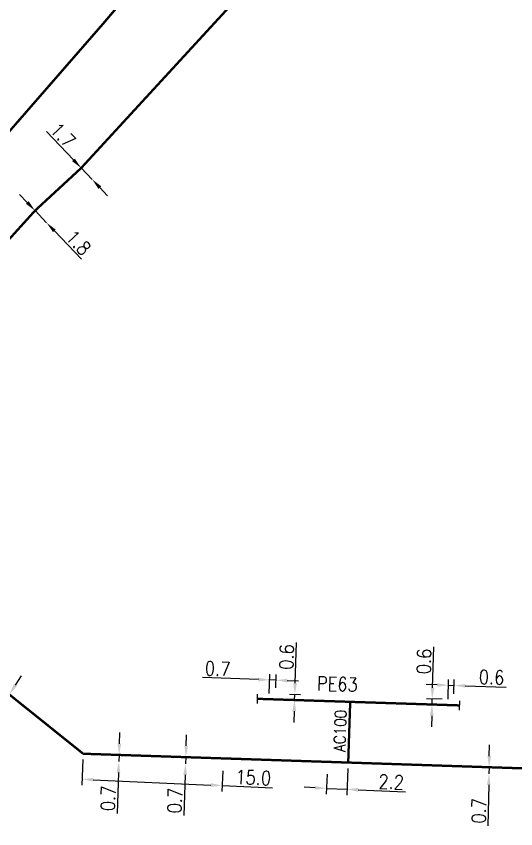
# Model space of a CAD drawing. Header units: millimetres. Extents: x 107995 to 109002, y 120994 to 122000.
# Drawn here: x 108192.3 to 108245.8, y 120999.9 to 121086.9 of the extents above; entities that cross this region are included whole.
import ezdxf
from ezdxf.enums import TextEntityAlignment as Align

# ---------------------------------------------------------------- set-up
doc = ezdxf.new("R2010")
doc.units = ezdxf.units.MM
doc.header["$PDMODE"] = 34
doc.linetypes.add('L_25_AP', pattern=[2000, 1000, 1000])
doc.linetypes.add('L_25_PE', pattern=[2000, 1000, 1000])
doc.layers.get('0').update_dxf_attribs({"linetype": 'CONTINUOUS'})
doc.layers.get('DEFPOINTS').update_dxf_attribs({"linetype": 'CONTINUOUS'})
doc.layers.add('L_150', color=1, linetype='CONTINUOUS')
doc.layers.add('L_340', color=7, linetype='CONTINUOUS')
doc.styles.add('G_ROMANS', font='ROMANS.SHX', dxfattribs={"width": 0.75})
doc.styles.get("Standard").update_dxf_attribs({"font": 'romans.shx', "width": 0.85})
doc.dimstyles.get("Standard").update_dxf_attribs({"dimtxt": 1.5, "dimasz": 1.2, "dimexe": 0.625, "dimexo": 0.625, "dimgap": 0.25, "dimtad": 1, "dimdec": 1, "dimzin": 0, "dimdsep": 46, "dimtxsty": 'Standard', "dimcen": -0.5, "dimadec": 0, "dimazin": 0, "dimtfac": 1, "dimtdec": 1, "dimtmove": 0, "dimatfit": 3, "dimfxl": 0, "dimtolj": 1, "dimtzin": 0, "dimarcsym": 0})

# ---------------------------------------------------------------- blocks, each defined once
blk = doc.blocks.new('*D340')
at = {"layer": 'DEFPOINTS', "color": 0, "linetype": 'Continuous', "transparency": 16777216}
for p in [(108242.903, 121006.465), (108242.89, 121005.765), (108242.89, 121005.765)]:
    blk.add_point(p, dxfattribs=at)
at = {"layer": 'L_150', "color": 0, "linetype": 'Continuous', "lineweight": -2, "transparency": 16777216}
for p, q in [((108242.926, 121007.664), (108242.949, 121008.864)), ((108242.903, 121006.465), (108242.89, 121005.765)), ((108242.867, 121004.565), (108242.784, 121000.194))]:
    blk.add_line(p, q, dxfattribs=at)
at = {"layer": 'L_150', "color": 0, "linetype": 'Continuous', "transparency": 16777216}
for points in [[(108242.726, 121007.668), (108243.126, 121007.661), (108242.903, 121006.465)], [(108242.667, 121004.569), (108243.067, 121004.561), (108242.89, 121005.765)]]:
    blk.add_solid(points, dxfattribs=at)
at = {"layer": 'L_150', "color": 0, "linetype": 'Continuous', "transparency": 16777216, "insert": (108241.815, 121001.799), "char_height": 1.5, "attachment_point": 5, "rotation": 88.91098}
blk.add_mtext('\\A1;0.7', dxfattribs=at)
blk = doc.blocks.new('*D341')
at = {"layer": 'DEFPOINTS', "color": 0, "linetype": 'Continuous', "transparency": 16777216}
for p in [(108227.827, 121006.966), (108225.596, 121006.339), (108225.499, 121004.204)]:
    blk.add_point(p, dxfattribs=at)
at = {"layer": 'L_150', "color": 0, "linetype": 'Continuous', "lineweight": -2, "transparency": 16777216}
for p, q in [((108227.798, 121006.342), (108227.669, 121003.48)), ((108225.568, 121005.715), (108225.471, 121003.58)), ((108224.301, 121004.258), (108223.102, 121004.312)), ((108225.499, 121004.204), (108227.697, 121004.104)), ((108228.896, 121004.05), (108233.969, 121003.821))]:
    blk.add_line(p, q, dxfattribs=at)
at = {"layer": 'L_150', "color": 0, "linetype": 'Continuous', "transparency": 16777216}
for points in [[(108224.31, 121004.458), (108224.292, 121004.058), (108225.499, 121004.204)], [(108228.905, 121004.25), (108228.887, 121003.85), (108227.697, 121004.104)]]:
    blk.add_solid(points, dxfattribs=at)
at = {"layer": 'L_150', "color": 0, "linetype": 'Continuous', "transparency": 16777216, "insert": (108232.43, 121004.891), "char_height": 1.5, "attachment_point": 5, "rotation": 357.40952}
blk.add_mtext('\\A1;2.2', dxfattribs=at)
blk = doc.blocks.new('*D342')
at = {"layer": 'DEFPOINTS', "color": 0, "linetype": 'Continuous', "transparency": 16777216}
for p in [(108239.156, 121015.224), (108238.493, 121013.129), (108239.111, 121013.716)]:
    blk.add_point(p, dxfattribs=at)
at = {"layer": 'L_340', "color": 0, "linetype": 'Continuous', "lineweight": -2, "transparency": 16777216}
for p, q in [((108238.512, 121013.754), (108238.574, 121015.866)), ((108239.129, 121014.341), (108239.174, 121015.848)), ((108237.356, 121015.277), (108236.157, 121015.312)), ((108238.556, 121015.241), (108239.156, 121015.224)), ((108240.355, 121015.188), (108244.725, 121015.059))]:
    blk.add_line(p, q, dxfattribs=at)
at = {"layer": 'L_340', "color": 0, "linetype": 'Continuous', "transparency": 16777216}
for points in [[(108237.362, 121015.477), (108237.35, 121015.077), (108238.556, 121015.241)], [(108240.361, 121015.388), (108240.349, 121014.988), (108239.156, 121015.224)]]:
    blk.add_solid(points, dxfattribs=at)
at = {"layer": 'L_340', "color": 0, "linetype": 'Continuous', "transparency": 16777216, "insert": (108243.169, 121016.105), "char_height": 1.5, "attachment_point": 5, "rotation": 358.30407}
blk.add_mtext('\\A1;0.6', dxfattribs=at)
blk = doc.blocks.new('*D343')
at = {"layer": 'DEFPOINTS', "color": 0, "linetype": 'Continuous', "transparency": 16777216}
for p in [(108236.798, 121013.184), (108236.816, 121013.784), (108238.511, 121013.734)]:
    blk.add_point(p, dxfattribs=at)
at = {"layer": 'L_150', "color": 0, "linetype": 'Continuous', "lineweight": -2, "transparency": 16777216}
for p, q in [((108236.852, 121014.983), (108236.981, 121019.353)), ((108237.886, 121013.752), (108236.191, 121013.802)), ((108236.798, 121013.184), (108236.816, 121013.784)), ((108236.763, 121011.985), (108236.727, 121010.785))]:
    blk.add_line(p, q, dxfattribs=at)
at = {"layer": 'L_150', "color": 0, "linetype": 'Continuous', "transparency": 16777216}
for points in [[(108236.652, 121014.989), (108237.051, 121014.978), (108236.816, 121013.784)], [(108236.563, 121011.991), (108236.963, 121011.979), (108236.798, 121013.184)]]:
    blk.add_solid(points, dxfattribs=at)
at = {"layer": 'L_150', "color": 0, "linetype": 'Continuous', "transparency": 16777216, "insert": (108235.934, 121017.798), "char_height": 1.5, "attachment_point": 5, "rotation": 88.30407}
blk.add_mtext('\\A1;0.6', dxfattribs=at)
blk = doc.blocks.new('*D344')
at = {"layer": 'DEFPOINTS', "color": 0, "linetype": 'Continuous', "transparency": 16777216}
for p in [(108220.906, 121014.303), (108222.109, 121014.263), (108220.886, 121013.703)]:
    blk.add_point(p, dxfattribs=at)
at = {"layer": 'L_150', "color": 0, "linetype": 'Continuous', "lineweight": -2, "transparency": 16777216}
for p, q in [((108222.148, 121015.463), (108222.292, 121019.832)), ((108221.531, 121014.282), (108222.733, 121014.243)), ((108222.089, 121013.664), (108222.109, 121014.263)), ((108221.511, 121013.683), (108222.714, 121013.643)), ((108222.05, 121012.464), (108222.01, 121011.265))]:
    blk.add_line(p, q, dxfattribs=at)
at = {"layer": 'L_150', "color": 0, "linetype": 'Continuous', "transparency": 16777216}
for points in [[(108221.948, 121015.469), (108222.348, 121015.456), (108222.109, 121014.263)], [(108221.85, 121012.471), (108222.249, 121012.458), (108222.089, 121013.664)]]:
    blk.add_solid(points, dxfattribs=at)
at = {"layer": 'L_150', "color": 0, "linetype": 'Continuous', "transparency": 16777216, "insert": (108221.24, 121018.28), "char_height": 1.5, "attachment_point": 5, "rotation": 88.11723}
blk.add_mtext('\\A1;0.6', dxfattribs=at)
blk = doc.blocks.new('*D345')
at = {"layer": 'DEFPOINTS', "color": 0, "linetype": 'Continuous', "transparency": 16777216}
for p in [(108220.111, 121015.791), (108220.057, 121014.331), (108219.336, 121013.754)]:
    blk.add_point(p, dxfattribs=at)
at = {"layer": 'L_340', "color": 0, "linetype": 'Continuous', "lineweight": -2, "transparency": 16777216}
for p, q in [((108219.359, 121014.379), (108219.435, 121016.441)), ((108218.213, 121015.861), (108212.241, 121016.081)), ((108220.111, 121015.791), (108219.412, 121015.817)), ((108220.08, 121014.955), (108220.134, 121016.416)), ((108221.31, 121015.747), (108222.51, 121015.703))]:
    blk.add_line(p, q, dxfattribs=at)
at = {"layer": 'L_340', "color": 0, "linetype": 'Continuous', "transparency": 16777216}
for points in [[(108218.22, 121016.061), (108218.205, 121015.661), (108219.412, 121015.817)], [(108221.318, 121015.947), (108221.303, 121015.547), (108220.111, 121015.791)]]:
    blk.add_solid(points, dxfattribs=at)
at = {"layer": 'L_340', "color": 0, "linetype": 'Continuous', "transparency": 16777216, "insert": (108213.862, 121017.022), "char_height": 1.5, "attachment_point": 5, "rotation": 357.89097}
blk.add_mtext('\\A1;0.7', dxfattribs=at)
blk = doc.blocks.new('*D346')
at = {"layer": 'DEFPOINTS', "color": 0, "linetype": 'Continuous', "transparency": 16777216}
for p in [(108210.449, 121007.544), (108210.424, 121006.845), (108210.424, 121006.845)]:
    blk.add_point(p, dxfattribs=at)
at = {"layer": 'L_150', "color": 0, "linetype": 'Continuous', "lineweight": -2, "transparency": 16777216}
for p, q in [((108210.493, 121008.743), (108210.537, 121009.943)), ((108210.449, 121007.544), (108210.424, 121006.845)), ((108210.38, 121005.645), (108210.221, 121001.277))]:
    blk.add_line(p, q, dxfattribs=at)
at = {"layer": 'L_150', "color": 0, "linetype": 'Continuous', "transparency": 16777216}
for points in [[(108210.293, 121008.751), (108210.693, 121008.736), (108210.449, 121007.544)], [(108210.18, 121005.653), (108210.58, 121005.638), (108210.424, 121006.845)]]:
    blk.add_solid(points, dxfattribs=at)
at = {"layer": 'L_150', "color": 0, "linetype": 'Continuous', "transparency": 16777216, "insert": (108209.279, 121002.898), "char_height": 1.5, "attachment_point": 5, "rotation": 87.91221}
blk.add_mtext('\\A1;0.7', dxfattribs=at)
blk = doc.blocks.new('*D347')
at = {"layer": 'DEFPOINTS', "color": 0, "linetype": 'Continuous', "transparency": 16777216}
for p in [(108203.304, 121007.782), (108203.28, 121007.082), (108203.28, 121007.082)]:
    blk.add_point(p, dxfattribs=at)
at = {"layer": 'L_150', "color": 0, "linetype": 'Continuous', "lineweight": -2, "transparency": 16777216}
for p, q in [((108203.345, 121008.981), (108203.386, 121010.181)), ((108203.304, 121007.782), (108203.28, 121007.082)), ((108203.239, 121005.883), (108203.09, 121001.514))]:
    blk.add_line(p, q, dxfattribs=at)
at = {"layer": 'L_150', "color": 0, "linetype": 'Continuous', "transparency": 16777216}
for points in [[(108203.145, 121008.988), (108203.545, 121008.974), (108203.304, 121007.782)], [(108203.039, 121005.89), (108203.439, 121005.876), (108203.28, 121007.082)]]:
    blk.add_solid(points, dxfattribs=at)
at = {"layer": 'L_150', "color": 0, "linetype": 'Continuous', "transparency": 16777216, "insert": (108202.145, 121003.133), "char_height": 1.5, "attachment_point": 5, "rotation": 88.04134}
blk.add_mtext('\\A1;0.7', dxfattribs=at)
blk = doc.blocks.new('*D348')
at = {"layer": 'DEFPOINTS', "color": 0, "linetype": 'Continuous', "transparency": 16777216}
for p in [(108191.567, 121014.254), (108190.86, 121013.164), (108190.86, 121013.164)]:
    blk.add_point(p, dxfattribs=at)
at = {"layer": 'L_150', "color": 0, "linetype": 'Continuous', "lineweight": -2, "transparency": 16777216}
for p, q in [((108192.22, 121015.261), (108192.873, 121016.268)), ((108191.567, 121014.254), (108190.86, 121013.164)), ((108190.207, 121012.157), (108187.927, 121008.642))]:
    blk.add_line(p, q, dxfattribs=at)
at = {"layer": 'L_150', "color": 0, "linetype": 'Continuous', "transparency": 16777216}
for points in [[(108192.052, 121015.37), (108192.388, 121015.152), (108191.567, 121014.254)], [(108190.039, 121012.266), (108190.374, 121012.048), (108190.86, 121013.164)]]:
    blk.add_solid(points, dxfattribs=at)
at = {"layer": 'L_150', "color": 0, "linetype": 'Continuous', "transparency": 16777216, "insert": (108187.901, 121010.44), "char_height": 1.5, "attachment_point": 5, "rotation": 57.02989}
blk.add_mtext('\\A1;1.3', dxfattribs=at)
blk = doc.blocks.new('L_340_07')
at = {"color": 0, "linetype": 'Continuous', "const_width": 0.25, "flags": 128}
blk.add_lwpolyline([(0, 0), (1.25, 0)], dxfattribs=at)
at = {"color": 0, "linetype": 'Continuous', "flags": 128}
blk.add_lwpolyline([(1.25, -0.5), (1.25, 0.5)], dxfattribs=at)
at = {"color": 0, "linetype": 'Continuous', "style": 'G_ROMANS', "width": 0.75, "flags": 3}
for tag, p in [('DEF_LEG', (0.723, -3.465)), ('DEF_COUP', (0.723, -5.965)), ('DEF_TYPE', (0.723, -8.465))]:
    blk.add_attdef(tag, text='', height=1.2, dxfattribs=at).set_placement(p, align=Align.MIDDLE)
blk = doc.blocks.new('*D361')
at = {"layer": 'DEFPOINTS', "color": 0, "linetype": 'Continuous', "transparency": 16777216}
for p in [(108194.317, 121066.092), (108194.317, 121066.092), (108195.558, 121064.789)]:
    blk.add_point(p, dxfattribs=at)
at = {"layer": 'L_150', "color": 0, "linetype": 'Continuous', "lineweight": -2, "transparency": 16777216}
for p, q in [((108193.489, 121066.961), (108192.662, 121067.83)), ((108194.317, 121066.092), (108195.558, 121064.789)), ((108196.385, 121063.92), (108199.274, 121060.886))]:
    blk.add_line(p, q, dxfattribs=at)
at = {"layer": 'L_150', "color": 0, "linetype": 'Continuous', "transparency": 16777216}
for points in [[(108193.634, 121067.099), (108193.344, 121066.823), (108194.317, 121066.092)], [(108196.53, 121064.058), (108196.241, 121063.782), (108195.558, 121064.789)]]:
    blk.add_solid(points, dxfattribs=at)
at = {"layer": 'L_150', "color": 0, "linetype": 'Continuous', "transparency": 16777216, "insert": (108198.968, 121062.658), "char_height": 1.5, "attachment_point": 5, "rotation": 313.5973}
blk.add_mtext('\\A1;1.8', dxfattribs=at)
blk = doc.blocks.new('*D393')
at = {"layer": 'DEFPOINTS', "color": 0, "linetype": 'Continuous', "transparency": 16777216}
for p in [(108199.256, 121070.658), (108200.429, 121069.427), (108200.429, 121069.427)]:
    blk.add_point(p, dxfattribs=at)
at = {"layer": 'L_150', "color": 0, "linetype": 'Continuous', "lineweight": -2, "transparency": 16777216}
for p, q in [((108198.429, 121071.527), (108195.54, 121074.561)), ((108200.429, 121069.427), (108199.256, 121070.658)), ((108201.256, 121068.558), (108202.084, 121067.689))]:
    blk.add_line(p, q, dxfattribs=at)
at = {"layer": 'L_150', "color": 0, "linetype": 'Continuous', "transparency": 16777216}
for points in [[(108198.574, 121071.665), (108198.284, 121071.389), (108199.256, 121070.658)], [(108201.401, 121068.696), (108201.111, 121068.42), (108200.429, 121069.427)]]:
    blk.add_solid(points, dxfattribs=at)
at = {"layer": 'L_150', "color": 0, "linetype": 'Continuous', "transparency": 16777216, "insert": (108197.295, 121074.168), "char_height": 1.5, "attachment_point": 5, "rotation": 313.5973}
blk.add_mtext('\\A1;1.7', dxfattribs=at)
blk = doc.blocks.new('*D922')
at = {"layer": 'DEFPOINTS', "color": 0, "linetype": 'Continuous', "transparency": 16777216}
for p in [(108199.468, 121007.91), (108214.429, 121006.699), (108214.329, 121004.504)]:
    blk.add_point(p, dxfattribs=at)
at = {"layer": 'L_150', "color": 0, "linetype": 'Continuous', "lineweight": -2, "transparency": 16777216}
for p, q in [((108199.44, 121007.285), (108199.316, 121004.558)), ((108214.4, 121006.074), (108214.301, 121003.88)), ((108200.543, 121005.128), (108213.131, 121004.558)), ((108214.329, 121004.504), (108219.727, 121004.26))]:
    blk.add_line(p, q, dxfattribs=at)
at = {"layer": 'L_150', "color": 0, "linetype": 'Continuous', "transparency": 16777216}
for points in [[(108200.552, 121005.327), (108200.534, 121004.928), (108199.345, 121005.182)], [(108213.14, 121004.758), (108213.122, 121004.358), (108214.329, 121004.504)]]:
    blk.add_solid(points, dxfattribs=at)
at = {"layer": 'L_150', "color": 0, "linetype": 'Continuous', "transparency": 16777216, "insert": (108217.673, 121005.354), "char_height": 1.5, "attachment_point": 5, "rotation": 357.40952}
blk.add_mtext('\\A1;15.0', dxfattribs=at)

msp = doc.modelspace()

# ---------------------------------------------------------------- linework, layer by layer
at = {"layer": 'L_150', "linetype": 'L_25_AP', "flags": 128}
msp.add_lwpolyline([(108155.915, 121035.528, 0.25, 0.25, 0), (108160.424, 121040.447, 0.25, 0.25, 0), (108167.036, 121047.661, 0.25, 0.25, 0), (108185.656, 121067.782, 0.25, 0.25, 0), (108201.595, 121086.108, 0.25, 0.25, 0), (108206.004, 121091.296, 0.25, 0.25, 0), (108214.99, 121103.828, 0.25, 0.25, 0), (108221.885, 121109.695, 0.25, 0.25, 0), (108232.456, 121115.836, 0.25, 0.25, 0), (108242.717, 121121.922, 0.25, 0.25, 0), (108253.115, 121128.089, 0.25, 0.25, 0), (108262.636, 121133.766, 0.25, 0.25, 0), (108272.794, 121139.823, 0.25, 0.25, 0), (108282.961, 121145.885, 0.25, 0.25, 0), (108297.039, 121154.343, 0.25, 0.25, 0), (108307.037, 121160.346, 0.25, 0.25, 0), (108328.179, 121173.279, 0.25, 0.25, 0), (108330.461, 121174.941, 0.25, 0.25, 0), (108333.105, 121176.867, 0.25, 0.25, 0), (108336.319, 121179.549, 0.25, 0.25, 0), (108337.574, 121182.28, 0.25, 0.25, 0), (108334.749, 121190.654, 0.25, 0.25, 0), (108330.56, 121202.676, 0.25, 0.25, 0), (108324.929, 121213.046, 0.25, 0.25, 0), (108318.275, 121223.032, 0.25, 0.25, 0), (108312.06, 121232.357, 0.25, 0.25, 0), (108301.77, 121246.931, 0.25, 0.25, 0), (108298.3, 121251.33, 0.25, 0.25, 0), (108294.215, 121256.511, 0.25, 0.25, 0), (108285.663, 121266.655, 0.25, 0.25, 0), (108284.668, 121267.675, 0.25, 0.25, 0), (108276.505, 121271.83, 0.25, 0.25, 0), (108270.536, 121274.72, 0.25, 0.25, 0), (108269.085, 121275.329, 0.25, 0.25, 0), (108267.16, 121276.082, 0.25, 0.25, 0), (108267.16, 121276.082, 0.25, 0.25, 0), (108262.685, 121279.523, 0.25, 0.25, 0), (108261.751, 121280.564, 0.25, 0.25, 0), (108261.402, 121280.869, 0.25, 0.25, 0.456628), (108261.184, 121280.851, 0.25, 0.25, 0), (108261.184, 121280.851, 0.25, 0.25, -0.468796), (108260.858, 121280.809, 0.25, 0.25, 0), (108259.897, 121281.619, 0.25, 0.25, 0), (108241.405, 121297.199, 0.25, 0.25, 0), (108238.352, 121299.69, 0.25, 0.25, 0), (108219.154, 121316.76, 0.25, 0.25, 0), (108202.479, 121333.053, 0.25, 0.25, 0), (108152.622, 121380.715, 0.25, 0.25, 0), (108147.198, 121385.172, 0.25, 0.25, 0), (108147.137, 121385.222, 0, 0, 0)], format="xyseb", dxfattribs=at)
at = {"layer": 'L_150', "linetype": 'L_25_AP', "const_width": 0.25, "flags": 128}
for points in [[(108333.505, 121164.535), (108332.072, 121163.978), (108330.682, 121163.413), (108329.302, 121162.822), (108323.54, 121160.286), (108323.189, 121160.126), (108321.843, 121159.477), (108320.504, 121158.808), (108318.396, 121157.723), (108316.297, 121156.617), (108313.754, 121155.249), (108311.227, 121153.858), (108310.841, 121153.634), (108300.764, 121147.655), (108289.89, 121141.371), (108279.503, 121135.367), (108269.132, 121129.239), (108258.567, 121123.307), (108249.116, 121116.331), (108240.574, 121109.911), (108230.97, 121102.376), (108225.853, 121098.682), (108224.714, 121097.63), (108218.318, 121091.414), (108199.256, 121070.658), (108194.317, 121066.092), (108184.963, 121055.733), (108172.108, 121042.243), (108163.687, 121034.469), (108161.581, 121032.218), (108160.872, 121031.46), (108161.617, 121030.763), (108161.434, 121030.567)], [(108227.827, 121006.966), (108228.042, 121013.47)]]:
    msp.add_lwpolyline(points, dxfattribs=at)
for points in [[(108199.468, 121007.91), (108191.567, 121014.254), (108182.436, 121020.974), (108173.44, 121027.43), (108171.171, 121029.155, 0.245726), (108171.057, 121029.175), (108170.774, 121029.023, -0.245726), (108170.659, 121029.042), (108169.75, 121029.734), (108168.313, 121030.952), (108163.687, 121034.469)], [(108268.599, 121000), (108260.287, 121004.304), (108257.037, 121005.3, 0.066125), (108251.842, 121006.167), (108242.903, 121006.465), (108227.827, 121006.966), (108210.449, 121007.544), (108203.304, 121007.782), (108199.468, 121007.91)]]:
    msp.add_lwpolyline(points, format="xyb", dxfattribs=at)
at = {"layer": 'L_150', "linetype": 'L_25_PE', "flags": 128}
msp.add_lwpolyline([(108219.336, 121013.754, 0.25, 0.25, 0), (108220.886, 121013.703, 0.25, 0.25, 0), (108228.042, 121013.47, 0.25, 0.25, 0), (108236.798, 121013.184, 0.25, 0.25, 0), (108238.493, 121013.129, 0, 0, 0)], format="xyseb", dxfattribs=at)

# ---------------------------------------------------------------- block references
at = {"layer": 'L_340'}
for p, rotation in [((108219.336, 121013.754), 178.1314079236365), ((108238.493, 121013.129), 358.1314079236365)]:
    msp.add_blockref('L_340_07', p, dxfattribs=dict(at, rotation=rotation))

# ---------------------------------------------------------------- texts
at = {"layer": 'L_150', "linetype": 'Continuous', "width": 0.85}
msp.add_text('PE63', height=1.5, rotation=358.04599, dxfattribs=at).set_placement((108224.452, 121014.7))
at = {"layer": 'L_150', "linetype": 'Continuous', "insert": (108227.658, 121012.596), "char_height": 1.25, "attachment_point": 9, "rotation": 88.10283}
msp.add_mtext('\\A1;AC100', dxfattribs=at)

# ---------------------------------------------------------------- dimensions: what is measured, and where the dimension line sits
at = {"layer": 'L_150', "linetype": 'Continuous'}
for base, p1, p2, angle, picture, middle in [((108200.429, 121069.427), (108199.256, 121070.658), (108200.429, 121069.427), 133.5973, '*D393', (108196.571, 121073.478)), ((108194.317, 121066.092), (108195.558, 121064.789), (108194.317, 121066.092), 133.5973, '*D361', (108198.244, 121061.968)), ((108222.109, 121014.263), (108220.886, 121013.703), (108220.906, 121014.303), 268.11723, '*D344', (108222.24, 121018.247)), ((108236.816, 121013.784), (108236.798, 121013.184), (108238.511, 121013.734), 268.30407, '*D343', (108236.934, 121017.768)), ((108190.86, 121013.164), (108191.567, 121014.254), (108190.86, 121013.164), 57.02989, '*D348', (108188.74, 121009.896)), ((108203.28, 121007.082), (108203.304, 121007.782), (108203.28, 121007.082), 88.04134, '*D347', (108203.144, 121003.099)), ((108210.424, 121006.845), (108210.449, 121007.544), (108210.424, 121006.845), 87.91221, '*D346', (108210.279, 121002.862)), ((108242.89, 121005.765), (108242.903, 121006.465), (108242.89, 121005.765), 88.91098, '*D340', (108242.814, 121001.78)), ((108214.329, 121004.504), (108199.468, 121007.91), (108214.429, 121006.699), 177.40952, '*D922', (108217.628, 121004.355)), ((108225.499, 121004.204), (108227.827, 121006.966), (108225.596, 121006.339), 357.40952, '*D341', (108232.385, 121003.892))]:
    dim = msp.add_linear_dim(base=base, p1=p1, p2=p2, angle=angle, dimstyle='Standard', dxfattribs=at)
    dim.commit()
    dim.dimension.update_dxf_attribs({"geometry": picture, "text_midpoint": middle, "dimtype": 160})
at = {"layer": 'L_340', "linetype": 'Continuous'}
for base, p1, p2, angle, picture, middle in [((108220.111, 121015.791), (108219.336, 121013.754), (108220.057, 121014.331), 177.89097, '*D345', (108213.826, 121016.022)), ((108239.156, 121015.224), (108238.493, 121013.129), (108239.111, 121013.716), 178.30407, '*D342', (108243.14, 121015.106))]:
    dim = msp.add_linear_dim(base=base, p1=p1, p2=p2, angle=angle, dimstyle='Standard', dxfattribs=at)
    dim.commit()
    dim.dimension.update_dxf_attribs({"geometry": picture, "text_midpoint": middle, "dimtype": 160})

doc.saveas('drawing.dxf')
